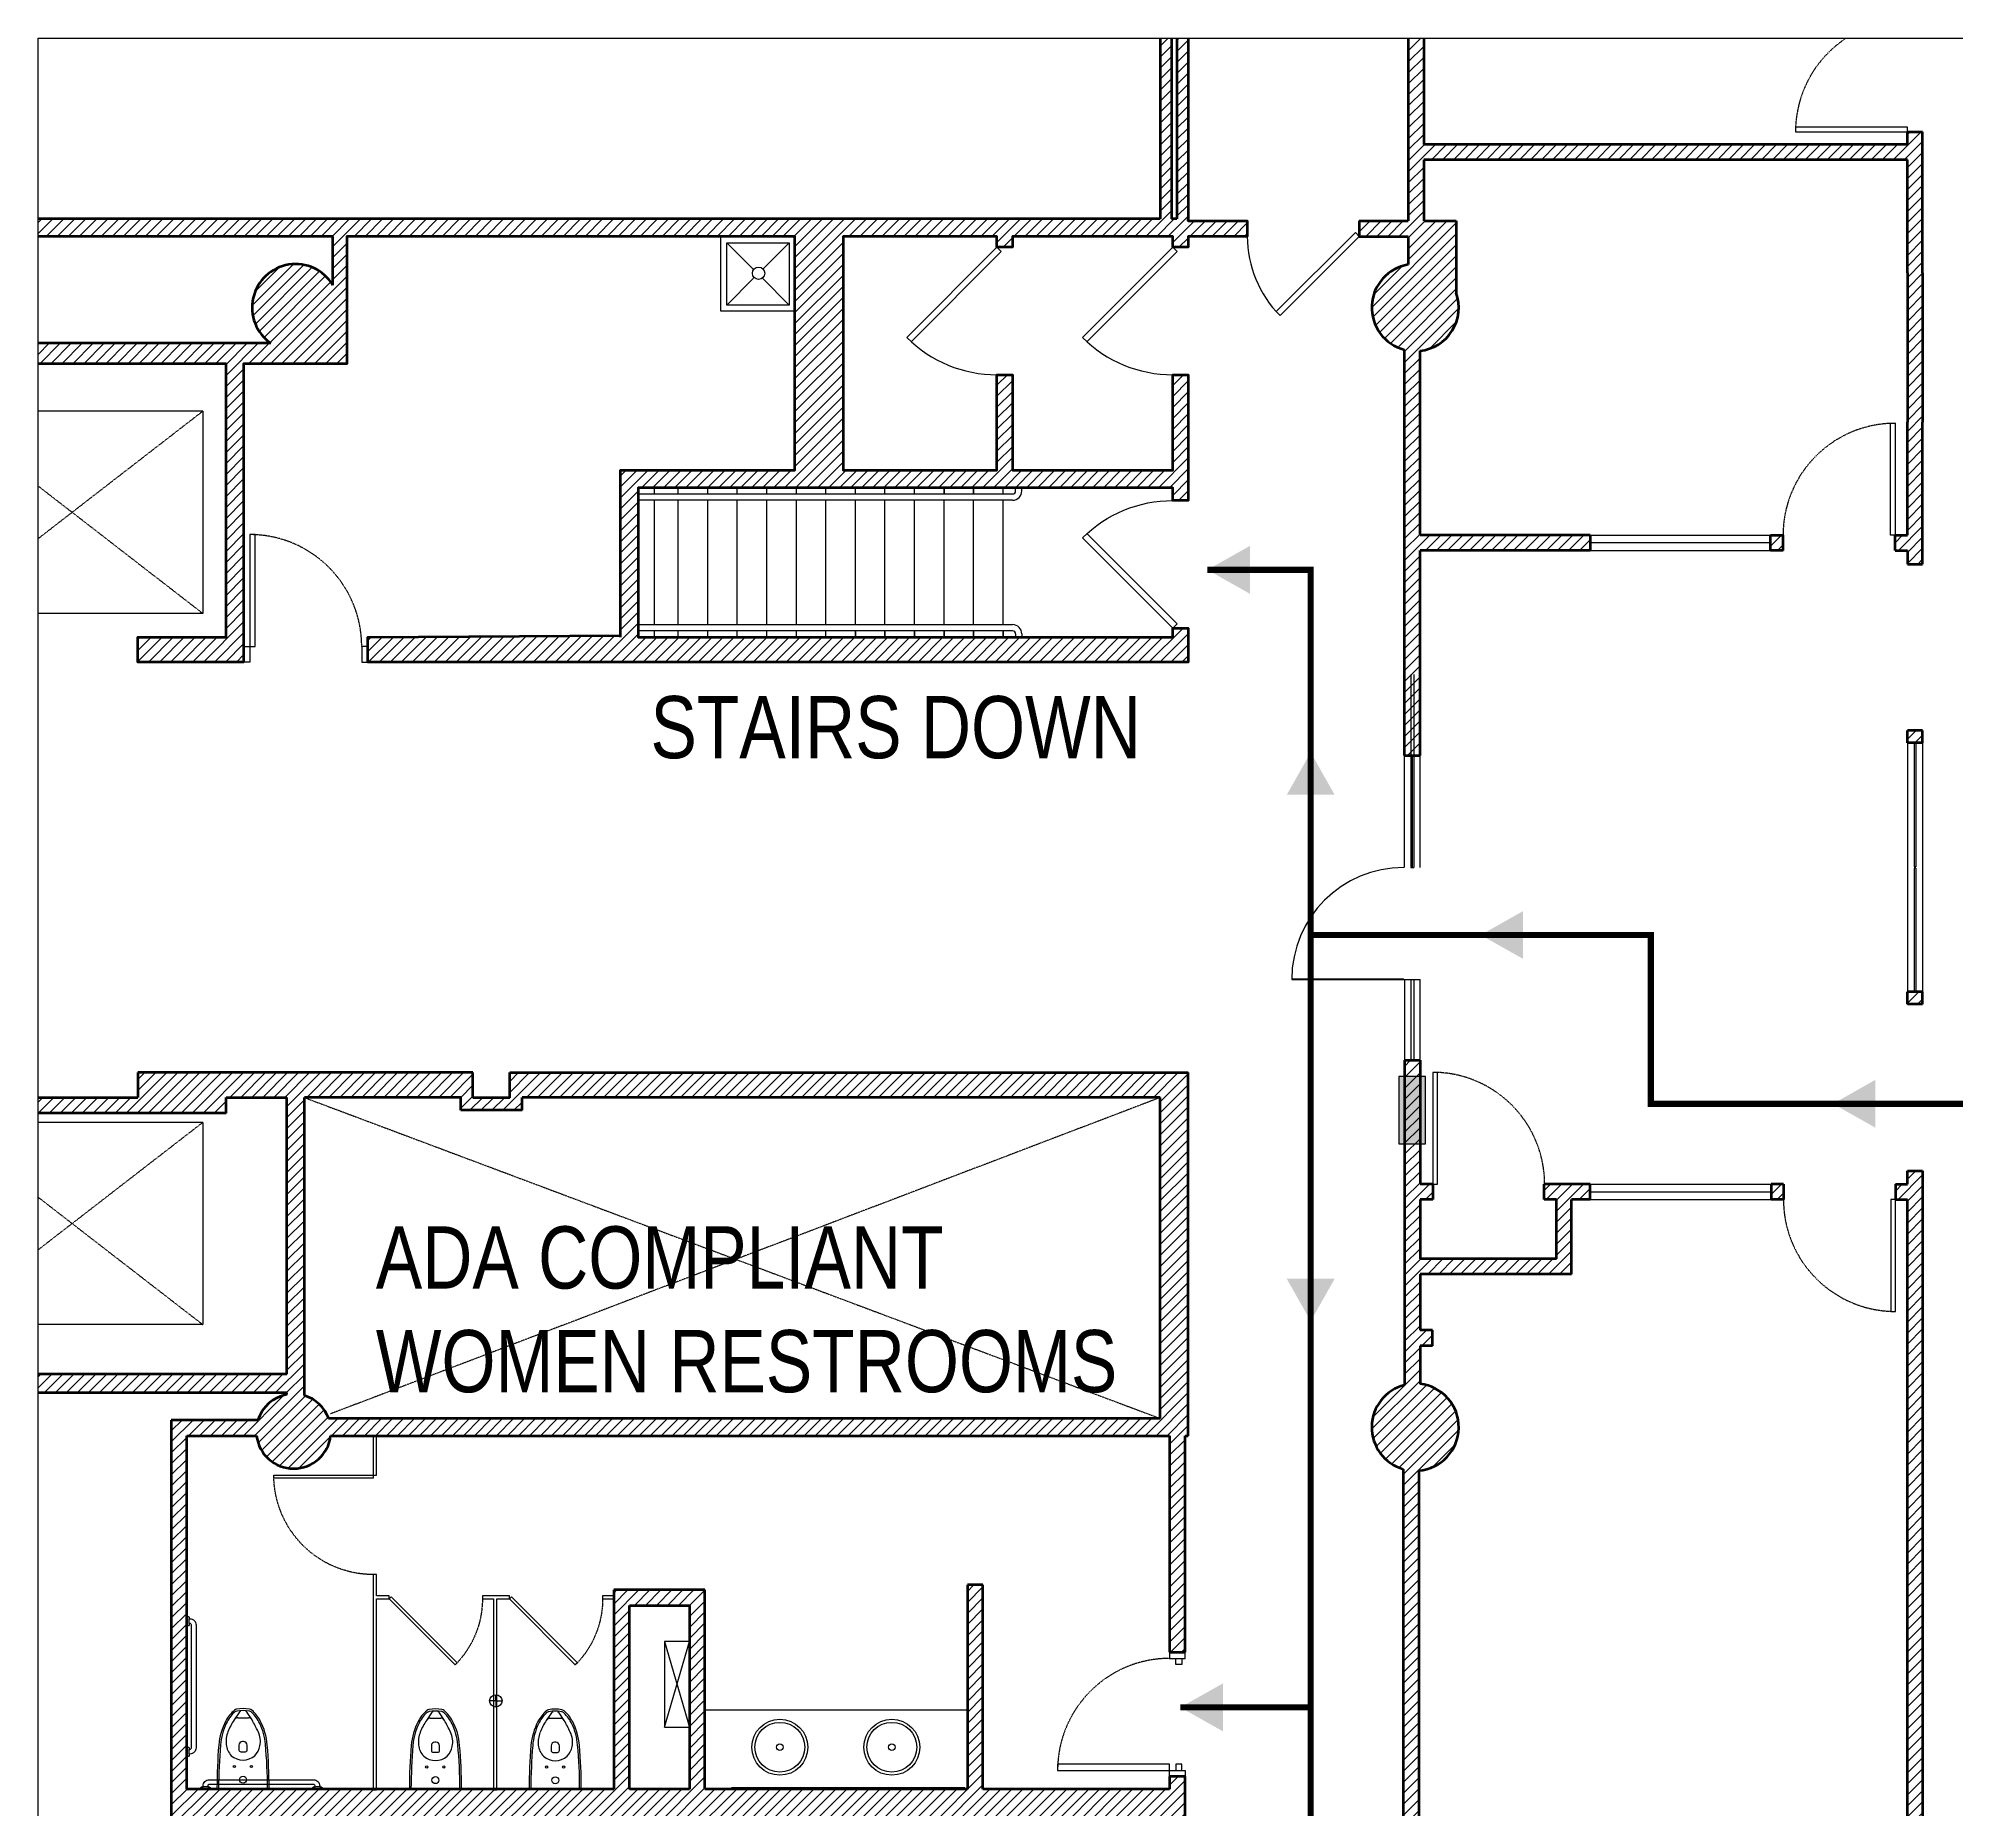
# Model space of a CAD drawing. Header units: inches. Extents: x -2978 to 4308, y -21 to 2608.
# Drawn here: x 3224 to 3839, y 1003 to 1571 of the extents above; entities that cross this region are included whole.
import ezdxf
from ezdxf.enums import TextEntityAlignment as Align

# ---------------------------------------------------------------- set-up
doc = ezdxf.new("R2010")
doc.units = ezdxf.units.IN
doc.header["$LTSCALE"] = 0.2
doc.header["$MEASUREMENT"] = 0
doc.header["$PDSIZE"] = 8
doc.linetypes.add('HIDDEN', pattern=[0.375, 0.25, -0.125])
doc.layers.get('0').update_dxf_attribs({"color": 20, "linetype": 'CONTINUOUS', "lineweight": 40})
doc.layers.get('Defpoints').update_dxf_attribs({"color": 240, "linetype": 'CONTINUOUS', "lineweight": 0})
for name, color, linetype, lineweight in [('Annotations', 40, 'CONTINUOUS', 5), ('Framing', 141, 'CONTINUOUS', 15), ('Hatches', 8, 'CONTINUOUS', 5), ('Projections', 151, 'HIDDEN', 5), ('Viewed', 150, 'CONTINUOUS', 9), ('Walls', 7, 'CONTINUOUS', 40)]:
    doc.layers.add(name, color=color, linetype=linetype, lineweight=lineweight)
doc.layers.add('Egress', color=7, linetype='CONTINUOUS', lineweight=5, true_color=0xe60000)
doc.styles.add('ARCHITEC', font='ASG')
doc.styles.get("Standard").update_dxf_attribs({"font": 'arial.ttf', "width": 0.8})
pattern_1 = [(45, (267.6333, -330.0607), (-1.767767, 1.767767), [])]

# ---------------------------------------------------------------- blocks, each defined once
blk = doc.blocks.new('ADO101')
for p, q in [((0.466, -0.034), (-0.241, 0.672)), ((-0.207, 0.707), (0.5, 0)), ((0.5, 0), (0.466, -0.034))]:
    blk.add_line(p, q)
blk.add_arc((0.5, 0), 1, 135, 180)
at = {"style": 'ARCHITEC', "flags": 1}
blk.add_attdef('SILLHT', text='', height=0.1, dxfattribs=at).set_placement((0, 0), align=Align.MIDDLE)
blk = doc.blocks.new('ADO001')
for p, q in [((0.207, 0.707), (-0.5, 0)), ((-0.466, -0.034), (0.241, 0.672)), ((-0.5, 0), (-0.466, -0.034))]:
    blk.add_line(p, q)
blk.add_arc((-0.5, 0), 1, 0, 45)
at = {"style": 'ARCHITEC', "flags": 1}
blk.add_attdef('SILLHT', text='', height=0.1, dxfattribs=at).set_placement((0, 0), align=Align.MIDDLE)
blk = doc.blocks.new('08PDRR02')
at = {"linetype": 'ByBlock'}
for p, q in [((1, 0), (0, 0)), ((0, 0), (0, -1)), ((1, -1), (1, 0)), ((0, -1), (1, -1))]:
    blk.add_line(p, q, dxfattribs=at)
blk = doc.blocks.new('*U16')
blk.add_lwpolyline([(0, 2.5), (0, -2.5)])
at = {"linetype": 'Continuous'}
blk.add_arc((0, 2.75), 36, 0, 90, dxfattribs=at)
at = {"linetype": 'Continuous', "xscale": 36, "yscale": 0.0325, "rotation": 90}
blk.add_blockref('08PDRR02', (0, 2.75), dxfattribs=at)
blk = doc.blocks.new('I_PLUMB_GRAB_36IN + PLATE_P')
at = {"color": 0, "linetype": 'ByBlock', "lineweight": -2}
for p, q in [((0.75, 18.75), (0.75, 17.25)), ((0.75, -17.25), (0.75, -18.75))]:
    blk.add_line(p, q, dxfattribs=at)
blk.add_lwpolyline([(0, -19.5), (0.5, -19.5), (0.75, -19.25), (0.75, -18.75), (1, -18.75, 0.414214), (3, -16.75), (3, 16.75, 0.414214), (1, 18.75), (0.75, 18.75), (0.75, 19.25), (0.5, 19.5), (0, 19.5), (0, 16.5), (0.5, 16.5), (0.75, 16.75), (0.75, 17.25), (1, 17.25, -0.414214), (1.5, 16.75), (1.5, -16.75, -0.414214), (1, -17.25), (0.75, -17.25), (0.75, -16.75), (0.5, -16.5), (0, -16.5)], format="xyb", close=True, dxfattribs=at)
at = {"layer": 'Defpoints', "color": 0, "linetype": 'ByBlock', "lineweight": -2}
for p in [(0, 19.5), (0, -19.5)]:
    blk.add_point(p, dxfattribs=at)
blk = doc.blocks.new('I_PLUMB_GRAB_42IN + PLATE_P')
at = {"color": 0, "linetype": 'ByBlock', "lineweight": -2}
for p, q in [((0.75, 21.75), (0.75, 20.25)), ((0.75, -20.25), (0.75, -21.75))]:
    blk.add_line(p, q, dxfattribs=at)
blk.add_lwpolyline([(0.75, 22.25), (0.5, 22.5), (0, 22.5), (0, 19.5), (0.5, 19.5), (0.75, 19.75), (0.75, 20.25), (1, 20.25, -0.414214), (1.5, 19.75), (1.5, -19.75, -0.414214), (1, -20.25), (0.75, -20.25), (0.75, -19.75), (0.5, -19.5), (0, -19.5), (0, -22.5), (0.5, -22.5), (0.75, -22.25), (0.75, -21.75), (1, -21.75, 0.414214), (3, -19.75), (3, 19.75, 0.414214), (1, 21.75), (0.75, 21.75)], format="xyb", close=True, dxfattribs=at)
at = {"layer": 'Defpoints', "color": 0, "linetype": 'ByBlock', "lineweight": -2}
for p in [(0, 22.5), (0, -22.5)]:
    blk.add_point(p, dxfattribs=at)
blk = doc.blocks.new('floor plan')
at = {"layer": 'Hatches'}
h = blk.add_hatch(dxfattribs=at)
h.set_pattern_fill('ANSI31', color=256, scale=20, style=0)
h.set_pattern_definition(pattern_1)
h.paths.add_polyline_path([(99.24, 1136.59), (99.24, 1177.59), (243.24, 1177.59), (243.24, 1102.4), (187.24, 1102.4), (187.24, 1049.27), (105.99, 1048.71), (105.99, 1040.71), (369.74, 1040.71), (369.74, 1051.67), (364.74, 1051.67), (364.74, 1048.71), (192.87, 1048.71), (192.87, 1096.77), (364.74, 1096.77), (364.74, 1092.67), (369.74, 1092.67), (369.74, 1133.09), (364.74, 1133.09), (364.74, 1102.4), (313.24, 1102.4), (313.24, 1133.09), (308.24, 1133.09), (308.24, 1102.4), (258.74, 1102.4), (258.74, 1177.59), (308.24, 1177.59), (308.24, 1174.09), (313.24, 1174.09), (313.24, 1177.59), (364.74, 1177.59), (364.74, 1174.09), (369.74, 1174.09), (369.74, 1177.59), (388.74, 1177.59), (388.74, 1182.59), (369.74, 1182.59), (369.74, 1241.29), (366.12, 1241.29), (366.12, 1183.21), (364.37, 1183.21), (364.37, 1241.29), (360.74, 1241.29), (360.74, 1183.21), (0, 1183.21), (0, 1177.59), (94.74, 1177.59), (94.74, 1161.92, 1.237383), (74.76, 1143.21), (0, 1143.21), (0, 1136.59), (60.37, 1136.59), (60.37, 1048.71), (32.05, 1048.71), (32.05, 1040.71), (65.99, 1040.71), (65.99, 1136.59)])
h = blk.add_hatch(dxfattribs=at)
h.set_pattern_fill('ANSI31', color=256, scale=20, style=0)
h.set_pattern_definition(pattern_1)
h.paths.add_polyline_path([(444.28, 1140.8, 0.484688), (455.92, 1159.44), (455.92, 1182.59), (445.49, 1182.59), (445.49, 1202.25), (601, 1202.25), (601, 1165.87), (601, 1117.87), (601, 1081.49), (597, 1081.49), (597, 1076.61), (601, 1076.61), (601, 1072.24), (605.88, 1072.24), (605.88, 1117.87), (605.88, 1165.87), (605.88, 1211.19), (601, 1211.19), (601, 1207.13), (445.49, 1207.13), (445.49, 1241.29), (440.49, 1241.29), (440.49, 1182.59), (424.74, 1182.59), (424.74, 1177.59), (440.49, 1177.59), (440.49, 1168.53, 0.812807), (439.28, 1141.15), (439.28, 1036.71), (439.28, 1010.69), (444.28, 1010.69), (444.28, 1076.61), (499.01, 1076.61), (499.01, 1081.49), (444.28, 1081.49), (444.28, 1123.49)])
h = blk.add_hatch(dxfattribs=at)
h.set_pattern_fill('ANSI31', color=256, scale=20, style=0)
h.set_pattern_definition(pattern_1)
h.paths.add_polyline_path([(561, 1076.61), (561, 1081.49), (557, 1081.49), (557, 1076.61)])
h = blk.add_hatch(dxfattribs=at)
h.set_pattern_fill('ANSI31', color=256, scale=20, style=0)
h.set_pattern_definition(pattern_1)
h.paths.add_polyline_path([(605.88, 1014.74), (605.88, 1018.74), (601, 1018.74), (601, 1014.74)])
h = blk.add_hatch(dxfattribs=at)
h.set_pattern_fill('ANSI31', color=256, scale=20, style=0)
h.set_pattern_definition(pattern_1)
h.paths.add_polyline_path([(605.88, 930.71), (605.88, 934.71), (601, 934.71), (601, 930.71)])
h = blk.add_hatch(dxfattribs=at)
h.set_pattern_fill('ANSI31', color=256, scale=20, style=0)
h.set_pattern_definition(pattern_1)
h.paths.add_polyline_path([(443.85, 780.75, 0.909621), (444.28, 808.63), (444.28, 820.9), (448.28, 820.9), (448.28, 825.9), (444.28, 825.9), (444.28, 843.94), (493.01, 843.94), (493.01, 867.94), (499.01, 867.94), (499.01, 872.81), (484.2, 872.81), (484.2, 867.94), (488.14, 867.94), (488.14, 848.81), (444.28, 848.81), (444.28, 867.94), (448.34, 867.94), (448.34, 872.81), (444.28, 872.81), (444.28, 912.71), (439.28, 912.71), (439.28, 808.27, 0.764105), (438.85, 781.26), (438.85, 597.46), (438.85, 526.22), (443.85, 526.22), (443.85, 597.46), (605.88, 597.46), (605.88, 877.19), (601, 877.19), (601, 872.81), (597.13, 872.81), (597.13, 867.94), (601, 867.94), (601, 606.71), (544.93, 606.71), (544.93, 602.46), (499.93, 602.46), (499.93, 606.71), (443.85, 606.71)])
h = blk.add_hatch(dxfattribs=at)
h.set_pattern_fill('ANSI31', color=256, scale=20, style=0)
h.set_pattern_definition(pattern_1)
h.paths.add_polyline_path([(70.18, 791.98, 0.887026), (94, 791.98), (363.74, 791.98), (363.74, 722.37), (368.74, 722.37), (368.74, 791.98), (369.74, 791.98), (369.74, 908.71), (151.57, 908.71), (151.57, 900.62), (139.74, 900.62), (139.74, 908.71), (32.05, 908.71), (32.05, 900.71), (0, 900.71), (0, 895.71), (60.37, 895.71), (60.37, 900.71), (79.93, 900.71), (79.93, 811.71), (0, 811.71), (0, 805.71), (79.93, 805.71), (79.93, 805.21, 0.278864), (70.63, 796.98), (42.74, 796.98), (42.74, 678.37), (42.74, 547.54), (215.04, 547.54), (363.74, 547.54), (363.74, 365.9), (261.49, 365.9), (261.49, 71.96), (368.74, 71.96), (368.74, 178.77), (385.06, 178.77), (385.06, 183.77), (368.74, 183.77), (368.74, 243.77), (363.12, 243.77), (363.12, 77.59), (267.12, 77.59), (267.12, 288.27), (363.12, 288.27), (363.12, 284.77), (368.74, 284.77), (368.74, 365.9), (368.74, 552.54), (368.74, 622.37), (363.74, 622.37), (363.74, 552.54), (47.74, 552.54), (47.74, 666.37), (145.02, 666.37), (145.02, 601.2), (150.02, 601.2), (150.02, 666.37), (185.04, 666.37), (209.5, 666.37), (209.5, 601.26), (214.5, 601.26), (214.5, 666.37), (298.62, 666.37), (298.62, 601.26), (303.62, 601.26), (303.62, 666.37), (303.75, 666.37), (363.74, 666.37), (363.74, 662.37), (368.74, 662.37), (368.74, 682.37), (363.74, 682.37), (363.74, 678.37), (303.75, 678.37), (303.75, 743.98), (298.75, 743.98), (298.75, 678.37), (214.34, 678.37), (214.34, 742.37), (185.04, 742.37), (185.04, 678.37), (47.74, 678.37), (47.74, 791.98)])
h.paths.add_polyline_path([(85.55, 804.9), (85.55, 900.71), (135.89, 900.71), (135.89, 896.62), (155.57, 896.62), (155.57, 900.71), (360.74, 900.71), (360.74, 797.52), (93.36, 797.52, 0.236234)], flags=16)
h.paths.add_polyline_path([(267.12, 293.9), (267.12, 357.9), (363.12, 357.9), (363.12, 293.9)], flags=16)
h.paths.add_polyline_path([(190.04, 678.37), (190.04, 737.37), (209.34, 737.37), (209.34, 678.37)], flags=16)
at = {"layer": 'Hatches', "true_color": 0x878787}
blk.add_hatch(color=252, dxfattribs=at).paths.add_polyline_path([(437.49, 907.47), (437.49, 885.84), (446.06, 885.84), (446.06, 907.47)])
at = {"layer": 'Hatches'}
h = blk.add_hatch(dxfattribs=at)
h.set_pattern_fill('ANSI31', color=256, scale=20, style=0)
h.set_pattern_definition(pattern_1)
h.paths.add_polyline_path([(561.13, 867.94), (561.13, 872.81), (557.13, 872.81), (557.13, 867.94)])
at = {"layer": 'Defpoints'}
blk.add_lwpolyline([(999.08, 1241.29), (999.08, 0), (0, 0), (0, 1241.29)], close=True, dxfattribs=at)
at = {"layer": 'Framing'}
for p, q in [((52.87, 1121.39), (0, 1121.39)), ((52.87, 1121.39), (52.87, 1056.39)), ((52.87, 1056.39), (0, 1056.39)), ((52.87, 892.71), (0, 892.71)), ((52.87, 892.71), (52.87, 827.71)), ((52.87, 827.71), (0, 827.71)), ((107.72, 791.98), (107.72, 779.33)), ((108.72, 779.33), (108.72, 791.98)), ((107.72, 779.33), (108.72, 779.33)), ((108.72, 747.33), (107.72, 747.33)), ((107.72, 747.33), (107.72, 739.99)), ((108.72, 740.49), (108.72, 747.33)), ((107.72, 739.99), (107.72, 678.37)), ((112.8, 740.49), (108.72, 740.49)), ((108.72, 678.37), (108.72, 739.49)), ((108.72, 739.49), (112.8, 739.49)), ((112.8, 739.49), (112.8, 740.49)), ((146.88, 740.49), (142.8, 740.49)), ((142.8, 740.49), (142.8, 739.49)), ((142.8, 739.49), (146.38, 739.49)), ((146.38, 739.49), (146.38, 678.37)), ((151.46, 740.49), (146.88, 740.49)), ((147.38, 739.49), (151.46, 739.49)), ((147.38, 678.37), (147.38, 739.49)), ((151.46, 739.49), (151.46, 740.49)), ((185.04, 740.49), (181.46, 740.49)), ((181.46, 740.49), (181.46, 739.49)), ((181.46, 739.49), (185.04, 739.49)), ((185.04, 739.49), (185.04, 740.49))]:
    blk.add_line(p, q, dxfattribs=at)
for points in [[(565, 1211.19), (601, 1211.19), (601, 1212.69), (565, 1212.69)], [(597, 1117.49), (597, 1081.49), (595.5, 1081.49), (595.5, 1117.49)], [(67.99, 1045.71), (69.74, 1045.71), (69.74, 1081.71), (67.99, 1081.71)], [(67.99, 1040.71), (65.99, 1040.71), (65.99, 1045.71), (67.99, 1045.71)], [(103.99, 1040.71), (105.99, 1040.71), (105.99, 1045.71), (103.99, 1045.71)], [(437.49, 907.47), (437.49, 885.84), (446.06, 885.84), (446.06, 907.47)], [(448.34, 908.81), (448.34, 872.81), (449.84, 872.81), (449.84, 908.81)], [(597.13, 831.94), (597.13, 867.94), (595.63, 867.94), (595.63, 831.94)], [(107.72, 779.33), (107.72, 778.33), (75.72, 778.33), (75.72, 779.33)], [(112.8, 739.49), (113.51, 740.2), (134.72, 718.98), (134.02, 718.28)], [(151.46, 739.49), (152.17, 740.2), (173.38, 718.98), (172.67, 718.28)], [(368.74, 720.37), (368.74, 722.37), (363.74, 722.37), (363.74, 720.37)], [(367.74, 720.37), (367.74, 718.37), (365.74, 718.37), (365.74, 720.37)], [(363.74, 684.37), (363.74, 686.37), (327.74, 686.37), (327.74, 684.37)], [(368.74, 684.37), (368.74, 682.37), (363.74, 682.37), (363.74, 684.37)], [(367.74, 684.37), (367.74, 686.37), (365.74, 686.37), (365.74, 684.37)]]:
    blk.add_lwpolyline(points, close=True, dxfattribs=at)
at = {"layer": 'Projections'}
for p, q in [((0, 1080.48), (52.87, 1121.39)), ((0, 1097.3), (52.87, 1056.39)), ((85.55, 900.71), (360.74, 797.52)), ((360.74, 900.71), (93.95, 798.99)), ((0, 851.8), (52.87, 892.71)), ((0, 868.62), (52.87, 827.71))]:
    blk.add_line(p, q, dxfattribs=at)
for centre, start, end in [((601, 1211.19), 123.287, 180), ((597, 1081.49), 90, 180), ((67.99, 1045.71), 0, 90), ((448.34, 872.81), 0, 90), ((597.13, 867.94), 180, 270), ((363.74, 684.37), 90, 180)]:
    blk.add_arc(centre, 36, start, end, dxfattribs=at)
at = {"layer": 'Projections', "extrusion": (0, 0, -1)}
for centre, radius, start, end in [((-107.72, 779.33), 32, 270, 0), ((-112.8, 739.49), 30, 180, 225), ((-151.46, 739.49), 30, 180, 225)]:
    blk.add_arc(centre, radius, start, end, dxfattribs=at)
at = {"layer": 'Viewed'}
for p, q in [((219.41, 1177.53), (243.41, 1177.53)), ((219.41, 1153.53), (219.41, 1177.53)), ((243.41, 1177.53), (243.41, 1153.53)), ((221.41, 1175.53), (241.41, 1175.53)), ((221.41, 1155.53), (221.41, 1175.53)), ((221.41, 1175.53), (229.99, 1166.94)), ((241.41, 1175.53), (232.82, 1166.94)), ((241.41, 1175.53), (241.41, 1155.53)), ((229.99, 1164.12), (221.41, 1155.53)), ((232.82, 1164.12), (241.41, 1155.53)), ((243.41, 1153.53), (219.41, 1153.53)), ((241.41, 1155.53), (221.41, 1155.53)), ((192.87, 1096.77), (192.87, 1048.71)), ((198.12, 1094.77), (198.12, 1096.77)), ((205.74, 1094.77), (205.74, 1096.77)), ((215.24, 1094.77), (215.24, 1096.77)), ((224.74, 1094.77), (224.74, 1096.77)), ((234.24, 1094.77), (234.24, 1096.77)), ((243.74, 1094.77), (243.74, 1096.77)), ((253.24, 1094.77), (253.24, 1096.77)), ((262.74, 1094.77), (262.74, 1096.77)), ((272.24, 1094.77), (272.24, 1096.77)), ((281.74, 1094.77), (281.74, 1096.77)), ((291.24, 1096.77), (291.24, 1094.77)), ((291.24, 1094.77), (291.24, 1096.77)), ((300.74, 1096.77), (300.74, 1094.77)), ((300.74, 1094.77), (300.74, 1096.77)), ((310.24, 1094.77), (310.24, 1096.77)), ((314.24, 1095.77), (314.24, 1096.77)), ((316.24, 1095.77), (316.24, 1096.77)), ((192.87, 1094.77), (313.24, 1094.77)), ((313.24, 1092.77), (192.87, 1092.77)), ((198.12, 1052.77), (198.12, 1092.77)), ((205.74, 1052.77), (205.74, 1092.77)), ((215.24, 1052.77), (215.24, 1092.77)), ((224.74, 1052.77), (224.74, 1092.77)), ((234.24, 1052.77), (234.24, 1092.77)), ((243.74, 1052.77), (243.74, 1092.77)), ((253.24, 1052.77), (253.24, 1092.77)), ((262.74, 1052.77), (262.74, 1092.77)), ((272.24, 1052.77), (272.24, 1092.77)), ((281.74, 1052.77), (281.74, 1092.77)), ((291.24, 1052.77), (291.24, 1092.77)), ((300.74, 1052.77), (300.74, 1092.77)), ((310.24, 1052.77), (310.24, 1092.77)), ((499.01, 1081.49), (557, 1081.49)), ((557, 1079.11), (499.01, 1079.11)), ((499.01, 1076.61), (557, 1076.61)), ((192.87, 1052.77), (313.24, 1052.77)), ((313.24, 1050.77), (192.87, 1050.77)), ((198.12, 1048.77), (198.12, 1050.77)), ((205.74, 1048.77), (205.74, 1050.77)), ((215.24, 1048.77), (215.24, 1050.77)), ((224.74, 1048.71), (224.74, 1050.77)), ((234.24, 1048.77), (234.24, 1050.77)), ((243.74, 1048.77), (243.74, 1050.77)), ((253.24, 1048.77), (253.24, 1050.77)), ((262.74, 1048.77), (262.74, 1050.77)), ((262.74, 1050.77), (262.74, 1048.77)), ((272.24, 1048.77), (272.24, 1050.77)), ((272.24, 1050.77), (272.24, 1048.77)), ((281.74, 1048.77), (281.74, 1050.77)), ((281.74, 1050.77), (281.74, 1048.77)), ((291.24, 1048.77), (291.24, 1050.77)), ((291.24, 1050.77), (291.24, 1048.77)), ((300.74, 1048.77), (300.74, 1050.77)), ((300.74, 1050.77), (300.74, 1048.77)), ((310.24, 1048.77), (310.24, 1050.77)), ((310.24, 1050.77), (310.24, 1048.77)), ((314.24, 1049.77), (314.24, 1048.77)), ((316.24, 1049.77), (316.24, 1048.77)), ((441.28, 1036.71), (441.28, 974.71)), ((442.28, 1036.71), (442.28, 974.71)), ((439.28, 974.69), (439.28, 1010.69)), ((441.78, 1010.69), (441.78, 974.69)), ((444.28, 974.69), (444.28, 1010.69)), ((601, 1014.74), (601, 934.71)), ((603.19, 1014.74), (603.19, 974.94)), ((603.69, 1014.74), (603.69, 974.94)), ((605.88, 1014.74), (605.88, 934.71)), ((441.28, 974.71), (442.28, 974.71)), ((603.69, 974.94), (603.19, 974.94)), ((603.19, 974.44), (603.19, 934.71)), ((603.69, 974.44), (603.19, 974.44)), ((603.69, 974.44), (603.69, 934.71)), ((439.28, 938.69), (439.28, 912.71)), ((441.28, 938.71), (441.28, 912.71)), ((441.28, 938.71), (442.28, 938.71)), ((442.28, 938.71), (442.28, 912.71)), ((444.28, 912.71), (444.28, 938.69)), ((499.01, 872.81), (557.13, 872.81)), ((557.13, 870.31), (499.01, 870.31)), ((499.01, 867.94), (557.13, 867.94)), ((209.34, 725.83), (201.34, 725.83)), ((201.34, 725.83), (201.34, 698.21)), ((201.34, 725.83), (209.34, 698.21)), ((201.34, 698.21), (209.34, 725.83)), ((209.34, 698.21), (209.34, 725.83)), ((147.11, 706.71), (147.11, 708.71)), ((64.59, 703.02), (62.95, 700.59)), ((68.74, 700.59), (67.14, 703.02)), ((126.44, 702.88), (124.81, 700.45)), ((130.6, 700.45), (129, 702.88)), ((147.11, 706.71), (145.11, 706.71)), ((147.11, 706.71), (149.11, 706.71)), ((147.11, 706.71), (147.11, 704.71)), ((164.96, 702.83), (163.33, 700.4)), ((169.12, 700.4), (167.51, 702.83)), ((298.52, 703.73), (214.34, 703.73)), ((64.14, 701.3), (67.61, 701.3)), ((126, 701.16), (129.47, 701.16)), ((164.52, 701.11), (167.99, 701.11)), ((201.34, 698.21), (209.34, 698.21)), ((64.52, 692.48), (64.52, 690.91)), ((65.09, 690.35), (66.59, 690.35)), ((66.01, 693.6), (65.64, 693.6)), ((67.15, 690.91), (67.15, 692.47)), ((126.38, 692.34), (126.38, 690.76)), ((126.95, 690.2), (128.45, 690.2)), ((127.87, 693.46), (127.5, 693.46)), ((129.01, 690.77), (129.01, 692.33)), ((164.9, 692.29), (164.9, 690.72)), ((165.47, 690.16), (166.97, 690.16)), ((166.39, 693.42), (166.01, 693.42)), ((167.53, 690.72), (167.53, 692.28)), ((57.46, 678.62), (74.21, 678.62)), ((119.32, 678.48), (136.07, 678.48)), ((157.83, 678.44), (174.58, 678.44)), ((297.88, 678.78), (222.86, 678.78))]:
    blk.add_line(p, q, dxfattribs=at)
for centre, radius in [((231.6, 1165.74), 2), ((147.11, 706.71), 2), ((238.43, 691.81), 9), ((238.43, 691.81), 8), ((274.43, 691.81), 9), ((274.43, 691.81), 8), ((238.43, 691.81), 1.04), ((274.43, 691.81), 1.04), ((63.04, 685.62), 0.358), ((68.53, 685.62), 0.358), ((124.9, 685.48), 0.358), ((130.39, 685.48), 0.358), ((163.42, 685.43), 0.358), ((168.91, 685.43), 0.358), ((65.83, 681.37), 1.12), ((127.69, 681.23), 1.12), ((166.21, 681.19), 1.12)]:
    blk.add_circle(centre, radius, dxfattribs=at)
for centre, radius, start, end in [((313.24, 1095.77), 3, 270, 0), ((313.24, 1095.77), 1, 270, 0), ((313.24, 1049.77), 3, 0, 90), ((313.24, 1049.77), 1, 0, 90), ((70.88, 694.61), 12.02, 130.76101, 151.83617), ((71.51, 694.29), 12.22, 134.40743, 154.89028), ((64.22, 701.46), 2, 102.49776, 129.05967), ((63.96, 702.71), 1.36, 100.33319, 132.81609), ((65.82, 693.21), 11.04, 79.00236, 100.99764), ((65.82, 691.32), 12.27, 80.48406, 99.51594), ((65.18, 702.55), 0.757, 100.9251, 141.02359), ((66.64, 702.69), 0.599, 33.35535, 84.69596), ((67.66, 702.05), 1.38, 44.49518, 82.35553), ((67.63, 702.35), 1.72, 53.39835, 80.18711), ((60.36, 694.39), 11.96, 25.15303, 46.16144), ((61.08, 695.04), 11.54, 27.30451, 48.90875), ((132.74, 694.46), 12.02, 130.76101, 151.83617), ((133.37, 694.15), 12.22, 134.40743, 154.89028), ((126.08, 701.32), 2, 102.49776, 129.05967), ((125.82, 702.57), 1.36, 100.33319, 132.81609), ((127.68, 693.07), 11.04, 79.00236, 100.99764), ((127.68, 691.17), 12.27, 80.48406, 99.51594), ((127.03, 702.4), 0.757, 100.9251, 141.02359), ((128.5, 702.55), 0.599, 33.35535, 84.69596), ((129.52, 701.91), 1.38, 44.49518, 82.35553), ((129.49, 702.21), 1.72, 53.39835, 80.18711), ((122.22, 694.25), 11.96, 25.15303, 46.16144), ((122.93, 694.89), 11.54, 27.30451, 48.90875), ((171.25, 694.42), 12.02, 130.76101, 151.83617), ((171.89, 694.1), 12.22, 134.40743, 154.89028), ((164.6, 701.27), 2, 102.49776, 129.05967), ((164.33, 702.52), 1.36, 100.33319, 132.81609), ((166.2, 693.02), 11.04, 79.00236, 100.99764), ((166.19, 691.13), 12.27, 80.48406, 99.51594), ((165.55, 702.36), 0.757, 100.9251, 141.02359), ((167.01, 702.51), 0.599, 33.35535, 84.69596), ((168.04, 701.86), 1.38, 44.49518, 82.35553), ((168.01, 702.16), 1.72, 53.39835, 80.18711), ((160.74, 694.2), 11.96, 25.15303, 46.16144), ((161.45, 694.85), 11.54, 27.30451, 48.90875), ((80.07, 690.25), 22.18, 153.13641, 174.11844), ((78.97, 690.8), 20.45, 154.90763, 175.15347), ((69.2, 693.56), 8.85, 158.60113, 185.83818), ((79.4, 689.56), 19.8, 146.16008, 158.60113), ((64.14, 700.16), 1.14, 90, 145.75363), ((67.61, 700.26), 1.04, 30.90185, 90), ((1.78, 663.69), 76.45, 25.70048, 28.85596), ((64, 693.64), 7.4, 348.905, 25.70048), ((54.61, 691.35), 18.46, 4.35851, 26.0983), ((54.3, 691.13), 19.36, 4.14834, 28.38871), ((141.93, 690.11), 22.18, 153.13641, 174.11844), ((140.83, 690.66), 20.45, 154.90763, 175.15347), ((131.06, 693.42), 8.85, 158.60113, 185.83818), ((141.25, 689.42), 19.8, 146.16008, 158.60113), ((126, 700.02), 1.14, 90, 145.75363), ((129.47, 700.12), 1.04, 30.90185, 90), ((63.64, 663.55), 76.45, 25.70048, 28.85596), ((125.86, 693.5), 7.4, 348.905, 25.70048), ((116.47, 691.21), 18.46, 4.35851, 26.0983), ((116.16, 690.99), 19.36, 4.14834, 28.38871), ((180.45, 690.07), 22.18, 153.13641, 174.11844), ((179.34, 690.61), 20.45, 154.90763, 175.15347), ((169.58, 693.37), 8.85, 158.60113, 185.83818), ((179.77, 689.38), 19.8, 146.16008, 158.60113), ((164.52, 699.98), 1.14, 90, 145.75363), ((167.99, 700.07), 1.04, 30.90185, 90), ((102.16, 663.5), 76.45, 25.70048, 28.85596), ((164.38, 693.45), 7.4, 348.905, 25.70048), ((154.99, 691.17), 18.46, 4.35851, 26.0983), ((154.68, 690.94), 19.36, 4.14834, 28.38871), ((249.44, 678), 191.99, 175.65952, 179.81286), ((264.91, 676.26), 206.96, 175.49184, 179.34538), ((66.36, 693.27), 5.99, 185.83818, 224.17724), ((65.64, 692.49), 1.11, 90, 180.58569), ((65.09, 690.91), 0.56, 180, 270.53501), ((66.02, 692.47), 1.13, 0, 90.5296), ((66.59, 690.91), 0.56, 270, 0.58295), ((65.2, 693.4), 6.18, 315.82276, 348.905), ((-67.11, 679.15), 140.79, 359.78542, 5.54502), ((-83.13, 678.78), 157.34, 359.94453, 5.01378), ((311.3, 677.86), 191.99, 175.65952, 179.81286), ((326.77, 676.12), 206.96, 175.49184, 179.34538), ((128.21, 693.13), 5.99, 185.83818, 224.17724), ((127.5, 692.35), 1.11, 90, 180.58569), ((126.94, 690.76), 0.56, 180, 270.53501), ((127.88, 692.33), 1.13, 0, 90.5296), ((128.45, 690.76), 0.56, 270, 0.58295), ((127.06, 693.26), 6.18, 315.82276, 348.905), ((-5.26, 679.01), 140.79, 359.78542, 5.54502), ((-21.27, 678.64), 157.34, 359.94453, 5.01378), ((349.82, 677.81), 191.99, 175.65952, 179.81286), ((365.29, 676.07), 206.96, 175.49184, 179.34538), ((166.73, 693.08), 5.99, 185.83818, 224.17724), ((166.01, 692.3), 1.11, 90, 180.58569), ((165.46, 690.72), 0.56, 180, 270.53501), ((166.4, 692.28), 1.13, 0, 90.5296), ((166.97, 690.72), 0.56, 270, 0.58295), ((165.57, 693.21), 6.18, 315.82276, 348.905), ((33.26, 678.96), 140.79, 359.78542, 5.54502), ((17.24, 678.59), 157.34, 359.94453, 5.01378), ((65.85, 693.43), 5.76, 228.88912, 311.11088), ((127.71, 693.29), 5.76, 228.88912, 311.11088), ((166.22, 693.24), 5.76, 228.88912, 311.11088)]:
    blk.add_arc(centre, radius, start, end, dxfattribs=at)
at = {"layer": 'Walls'}
for p, q in [((360.74, 1241.29), (360.74, 1183.21)), ((364.37, 1241.29), (364.37, 1183.21)), ((366.12, 1241.29), (366.12, 1183.21)), ((440.49, 1241.29), (440.49, 1182.59)), ((440.49, 1241.29), (440.49, 1182.59)), ((445.49, 1241.29), (445.49, 1207.13)), ((445.49, 1241.29), (445.49, 1207.13)), ((601, 1207.13), (445.49, 1207.13)), ((601, 1207.13), (601, 1211.19)), ((601, 1211.19), (605.88, 1211.19)), ((605.88, 1165.87), (605.88, 1211.19)), ((601, 1202.25), (445.49, 1202.25)), ((445.49, 1202.25), (445.49, 1182.59)), ((445.49, 1202.25), (445.49, 1182.59)), ((601, 1165.87), (601, 1202.25)), ((360.74, 1183.21), (0, 1183.21)), ((366.12, 1183.21), (364.37, 1183.21)), ((369.74, 1182.59), (369.74, 1183.21)), ((424.74, 1182.59), (424.74, 1177.59)), ((424.74, 1182.59), (440.49, 1182.59)), ((445.49, 1182.59), (455.92, 1182.59)), ((455.92, 1182.59), (455.92, 1159.44)), ((94.74, 1177.59), (0, 1177.59)), ((94.74, 1161.92), (94.74, 1177.59)), ((424.74, 1177.59), (440.49, 1177.59)), ((440.49, 1177.59), (440.49, 1168.53)), ((601, 1165.87), (601, 1117.87)), ((605.88, 1165.87), (605.88, 1117.87)), ((74.76, 1143.21), (0, 1143.21)), ((439.28, 1010.69), (439.28, 1141.15)), ((439.28, 1036.71), (439.28, 1141.15)), ((444.28, 1128.49), (444.28, 1140.8)), ((444.28, 1081.49), (444.28, 1140.8)), ((444.28, 1081.49), (444.28, 1123.49)), ((601, 1081.49), (601, 1117.87)), ((605.88, 1072.24), (605.88, 1117.87)), ((499.01, 1081.49), (444.28, 1081.49)), ((499.01, 1081.49), (499.01, 1076.61)), ((557, 1076.61), (557, 1081.49)), ((557, 1081.49), (561, 1081.49)), ((561, 1076.61), (561, 1081.49)), ((597, 1076.61), (597, 1081.49)), ((597, 1081.49), (601, 1081.49)), ((499.01, 1076.61), (444.28, 1076.61)), ((444.28, 1036.71), (444.28, 1076.61)), ((444.28, 1010.69), (444.28, 1076.61)), ((561, 1076.61), (557, 1076.61)), ((597, 1076.61), (601, 1076.61)), ((601, 1076.61), (601, 1072.24)), ((601, 1072.24), (605.88, 1072.24)), ((601, 1014.74), (601, 1018.74)), ((605.88, 1018.74), (601, 1018.74)), ((605.88, 1014.74), (605.88, 1018.74)), ((439.28, 1010.69), (444.28, 1010.69)), ((605.88, 1014.74), (601, 1014.74)), ((601, 930.71), (601, 934.71)), ((605.88, 934.71), (601, 934.71)), ((605.88, 930.71), (601, 930.71)), ((605.88, 930.71), (605.88, 934.71)), ((439.28, 912.71), (439.28, 808.53)), ((439.28, 912.71), (439.28, 808.27)), ((439.28, 912.71), (444.28, 912.71)), ((444.28, 912.71), (444.28, 872.81)), ((444.28, 912.71), (444.28, 872.81)), ((139.74, 908.71), (32.05, 908.71)), ((32.05, 908.71), (32.05, 900.71)), ((139.74, 900.62), (139.74, 908.71)), ((151.57, 908.71), (369.74, 908.71)), ((151.57, 900.62), (151.57, 908.71)), ((369.74, 791.98), (369.74, 908.71)), ((0, 900.71), (32.05, 900.71)), ((60.37, 895.71), (60.37, 900.71)), ((60.37, 900.71), (79.93, 900.71)), ((79.93, 811.71), (79.93, 900.71)), ((135.89, 900.71), (85.55, 900.71)), ((85.55, 804.9), (85.55, 900.71)), ((135.89, 896.62), (135.89, 900.71)), ((151.57, 900.62), (139.74, 900.62)), ((360.74, 900.71), (155.57, 900.71)), ((155.57, 896.62), (155.57, 900.71)), ((360.74, 797.52), (360.74, 900.71)), ((60.37, 895.71), (0, 895.71)), ((155.57, 896.62), (135.89, 896.62)), ((601, 877.19), (605.88, 877.19)), ((601, 872.81), (601, 877.19)), ((605.88, 877.19), (605.88, 597.46)), ((448.34, 872.81), (444.28, 872.81)), ((448.34, 872.81), (448.34, 867.94)), ((499.01, 872.81), (484.2, 872.81)), ((484.2, 867.94), (484.2, 872.81)), ((499.01, 867.94), (499.01, 872.81)), ((557.13, 872.81), (557.13, 867.94)), ((561.13, 872.81), (557.13, 872.81)), ((561.13, 872.81), (561.13, 867.94)), ((597.13, 872.81), (597.13, 867.94)), ((597.13, 872.81), (601, 872.81)), ((448.34, 867.94), (444.28, 867.94)), ((444.28, 867.94), (444.28, 848.81)), ((444.28, 867.94), (444.28, 848.81)), ((488.14, 867.94), (484.2, 867.94)), ((488.14, 848.81), (488.14, 867.94)), ((499.01, 867.94), (493.01, 867.94)), ((493.01, 843.94), (493.01, 867.94)), ((561.13, 867.94), (557.13, 867.94)), ((597.13, 867.94), (601, 867.94)), ((601, 606.71), (601, 867.94)), ((488.14, 848.81), (444.28, 848.81)), ((493.01, 843.94), (444.28, 843.94)), ((444.28, 843.94), (444.28, 825.9)), ((444.28, 843.94), (444.28, 825.9)), ((448.28, 825.9), (444.28, 825.9)), ((448.28, 820.9), (448.28, 825.9)), ((448.28, 820.9), (444.28, 820.9)), ((444.28, 820.9), (444.28, 808.63)), ((444.28, 820.9), (444.28, 808.63)), ((79.93, 811.71), (0, 811.71)), ((79.93, 805.71), (0, 805.71)), ((79.93, 805.21), (79.93, 805.71)), ((70.63, 796.98), (42.74, 796.98)), ((42.74, 796.98), (42.74, 678.37)), ((360.74, 797.52), (93.36, 797.52)), ((47.74, 791.98), (70.18, 791.98)), ((47.74, 678.37), (47.74, 791.98)), ((94, 791.98), (363.74, 791.98)), ((363.74, 791.98), (363.74, 722.37)), ((368.74, 722.37), (368.74, 791.98)), ((368.74, 791.98), (369.74, 791.98)), ((438.85, 781.26), (438.85, 526.22)), ((438.85, 781.26), (438.85, 597.46)), ((443.85, 780.75), (443.85, 606.71)), ((185.04, 742.37), (185.04, 678.37)), ((214.34, 742.37), (185.04, 742.37)), ((214.34, 678.37), (214.34, 742.37)), ((303.75, 743.98), (298.75, 743.98)), ((298.75, 743.98), (298.75, 678.37)), ((303.75, 678.37), (303.75, 743.98)), ((190.04, 678.37), (190.04, 737.37)), ((190.04, 737.37), (209.34, 737.37)), ((209.34, 737.37), (209.34, 678.37)), ((363.74, 722.37), (368.74, 722.37)), ((42.74, 678.37), (42.74, 547.54)), ((185.04, 678.37), (47.74, 678.37)), ((209.34, 678.37), (190.04, 678.37)), ((298.75, 678.37), (214.34, 678.37)), ((363.74, 678.37), (303.75, 678.37)), ((368.74, 682.37), (363.74, 682.37)), ((363.74, 682.37), (363.74, 678.37)), ((368.74, 662.37), (368.74, 682.37))]:
    blk.add_line(p, q, dxfattribs=at)
for points in [[(369.74, 1241.29), (369.74, 1182.59), (388.74, 1182.59), (388.74, 1177.59), (369.74, 1177.59), (369.74, 1174.09), (364.74, 1174.09), (364.74, 1177.59), (313.24, 1177.59), (313.24, 1174.09), (308.24, 1174.09), (308.24, 1177.59), (258.74, 1177.59), (258.74, 1102.4), (308.24, 1102.4), (308.24, 1133.09), (313.24, 1133.09), (313.24, 1102.4), (364.74, 1102.4), (364.74, 1133.09), (369.74, 1133.09), (369.74, 1092.67), (364.74, 1092.67), (364.74, 1096.77), (192.87, 1096.77), (192.87, 1048.71), (364.74, 1048.71), (364.74, 1051.67), (369.74, 1051.67), (369.74, 1040.71), (105.99, 1040.71), (105.99, 1048.71), (187.24, 1049.27), (187.24, 1102.4), (243.24, 1102.4), (243.24, 1177.59), (99.24, 1177.59), (99.24, 1136.59), (65.99, 1136.59), (65.99, 1040.71), (32.05, 1040.71), (32.05, 1048.71), (60.37, 1048.71), (60.37, 1136.59), (0, 1136.59)], [(187.24, 1048.71), (187.24, 1102.4)]]:
    blk.add_lwpolyline(points, dxfattribs=at)
for centre, radius, start, end in [((82.74, 1154.71), 14, 31.00272, 235.22806), ((442.74, 1154.71), 14, 99.24836, 255.66623), ((442.74, 1154.71), 14, 276.29069, 19.72635), ((442.74, 794.71), 14, 104.33377, 253.86826), ((442.74, 794.71), 14, 104.33377, 253.86826), ((442.74, 794.71), 14, 274.5481, 83.70931), ((442.74, 794.71), 14, 274.5481, 83.70931), ((82.09, 793.41), 12, 100.37355, 162.70107), ((82.09, 793.41), 12, 20.05464, 73.22076), ((82.09, 793.41), 12, 186.85226, 353.14773)]:
    blk.add_arc(centre, radius, start, end, dxfattribs=at)
at = {"layer": 'Framing', "zscale": 84}
for name, p, xscale, yscale, rotation in [('ADO001', (406.74, 1177.59), 36, 36, 180), ('ADO101', (308.24, 1153.59), 41, 41, 90), ('ADO101', (364.74, 1153.59), 41, 41, 90), ('ADO101', (364.74, 1072.17), -41, 41, 89.99999999999993)]:
    blk.add_blockref(name, p, dxfattribs=dict(at, xscale=xscale, yscale=yscale, rotation=rotation))
at = {"layer": 'Framing', "rotation": 90}
blk.add_blockref('*U16', (441.78, 938.69), dxfattribs=at)
at = {"layer": 'Viewed', "extrusion": (0, 0, -1), "zscale": -1}
for name, p, rotation in [('I_PLUMB_GRAB_42IN + PLATE_P', (-47.74, 711.37), 180), ('I_PLUMB_GRAB_36IN + PLATE_P', (-71.74, 678.37), 90)]:
    blk.add_blockref(name, p, dxfattribs=dict(at, rotation=rotation))
at = {"layer": 'Viewed', "flags": 8}
for tag, p in [('MODELNUMBER', (65.83, 678.56)), ('TRADENAME', (65.84, 678.56)), ('PRODUCT', (65.84, 678.56)), ('MATERIAL', (65.84, 678.56)), ('MODELNUMBER', (127.69, 678.42)), ('TRADENAME', (127.69, 678.42)), ('PRODUCT', (127.69, 678.42)), ('MATERIAL', (127.7, 678.42)), ('MODELNUMBER', (166.21, 678.37)), ('TRADENAME', (166.21, 678.37)), ('PRODUCT', (166.21, 678.37)), ('MATERIAL', (166.21, 678.37))]:
    blk.add_attdef(tag, p, '', height=0.001, rotation=90, dxfattribs=at)
at = {"layer": 'Viewed', "text_generation_flag": 4, "flags": 8}
for tag, p in [('TRADENAME', (66.34, 666.19)), ('MODELNUMBER', (66.34, 666.19)), ('MATERIAL', (66.35, 666.19)), ('PRODUCT', (66.35, 666.19)), ('MATERIAL', (128.19, 666.18)), ('PRODUCT', (128.19, 666.18)), ('TRADENAME', (128.19, 666.18)), ('MODELNUMBER', (128.19, 666.18))]:
    blk.add_attdef(tag, p, '', height=0.001, rotation=270, dxfattribs=at)

msp = doc.modelspace()

# ---------------------------------------------------------------- linework, layer by layer
for p, q in [((3331.267, 1008.435), (3332.267, 1008.435)), ((3369.925, 1008.435), (3370.925, 1008.435))]:
    msp.add_line(p, q)
at = {"layer": 'Egress', "const_width": 2}
for points in [[(3971.726, 890.184), (3971.726, 973.469), (3859.202, 973.469), (3859.202, 1228.76), (3742.014, 1228.76), (3742.014, 1283.028), (3632.671, 1283.028), (3632.671, 1400.445), (3599.477, 1400.445)], [(3632.671, 1283.028), (3632.671, 1034.686), (3590.784, 1034.686)], [(3632.671, 1034.686), (3632.671, 972.377), (3590.784, 972.377)]]:
    msp.add_lwpolyline(points, dxfattribs=at)
at = {"layer": 'Egress'}
for points in [[(3613.114, 1408.143), (3599.477, 1400.445), (3613.114, 1392.747)], [(3624.973, 1328.1), (3632.671, 1341.737), (3640.369, 1328.1)], [(3700.979, 1290.726), (3687.342, 1283.028), (3700.979, 1275.33)], [(3814.245, 1236.458), (3800.608, 1228.76), (3814.245, 1221.062)], [(3640.369, 1172.494), (3632.671, 1158.857), (3624.973, 1172.494)], [(3604.421, 1042.384), (3590.784, 1034.686), (3604.421, 1026.988)]]:
    msp.add_solid(points, dxfattribs=at)

# ---------------------------------------------------------------- block references
at = {"layer": 'Walls'}
ref = msp.add_blockref('floor plan', (3223.544, 330.061), dxfattribs=at)
ref.add_attrib('MODELNUMBER', 'K-4330', (3289.378, 1008.623), dxfattribs={"layer": 'Viewed', "height": 0.001, "rotation": 90, "flags": 8})
ref.add_attrib('TRADENAME', 'KINGSTON', (3289.38, 1008.623), dxfattribs={"layer": 'Viewed', "height": 0.001, "rotation": 90, "flags": 8})
ref.add_attrib('PRODUCT', 'C_TOILETS', (3289.382, 1008.623), dxfattribs={"layer": 'Viewed', "height": 0.001, "rotation": 90, "flags": 8})
ref.add_attrib('MATERIAL', 'VITREOUS CHINA', (3289.383, 1008.623), dxfattribs={"layer": 'Viewed', "height": 0.001, "rotation": 90, "flags": 8})
ref.add_attrib('MODELNUMBER', 'K-4330', (3351.235, 1008.481), dxfattribs={"layer": 'Viewed', "height": 0.001, "rotation": 90, "flags": 8})
ref.add_attrib('TRADENAME', 'KINGSTON', (3351.237, 1008.481), dxfattribs={"layer": 'Viewed', "height": 0.001, "rotation": 90, "flags": 8})
ref.add_attrib('PRODUCT', 'C_TOILETS', (3351.239, 1008.481), dxfattribs={"layer": 'Viewed', "height": 0.001, "rotation": 90, "flags": 8})
ref.add_attrib('MATERIAL', 'VITREOUS CHINA', (3351.24, 1008.481), dxfattribs={"layer": 'Viewed', "height": 0.001, "rotation": 90, "flags": 8})
ref.add_attrib('MODELNUMBER', 'K-4330', (3389.753, 1008.435), dxfattribs={"layer": 'Viewed', "height": 0.001, "rotation": 90, "flags": 8})
ref.add_attrib('TRADENAME', 'KINGSTON', (3389.755, 1008.435), dxfattribs={"layer": 'Viewed', "height": 0.001, "rotation": 90, "flags": 8})
ref.add_attrib('PRODUCT', 'C_TOILETS', (3389.757, 1008.435), dxfattribs={"layer": 'Viewed', "height": 0.001, "rotation": 90, "flags": 8})
ref.add_attrib('MATERIAL', 'VITREOUS CHINA', (3389.758, 1008.435), dxfattribs={"layer": 'Viewed', "height": 0.001, "rotation": 90, "flags": 8})

# ---------------------------------------------------------------- texts
at = {"layer": 'Annotations', "char_height": 20, "width": 284.05333, "attachment_point": 1}
for s, insert in [('{STAIRS DOWN}', (3420.386, 1359.863)), ('{ADA COMPLIANT\\PWOMEN RESTROOMS}', (3332.077, 1189.349))]:
    msp.add_mtext(s, dxfattribs=dict(at, insert=insert))

doc.saveas('drawing.dxf')
